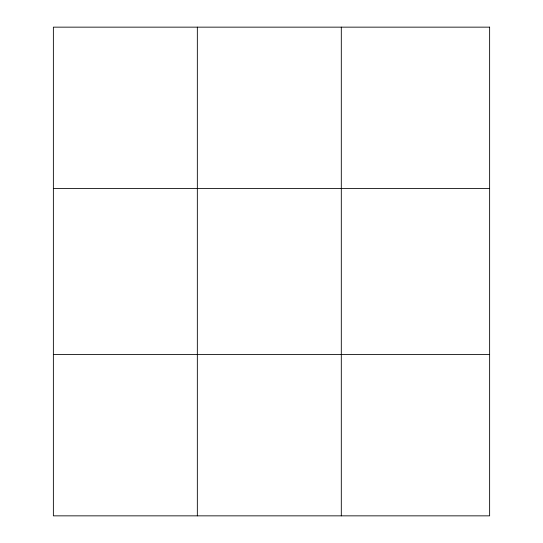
<?xml version="1.0" encoding="UTF-8"?>
<svg xmlns="http://www.w3.org/2000/svg" width="543" height="543" viewBox="0 0 543 543"><rect width="100%" height="100%" fill="white"/><g stroke="black" fill="none" stroke-linecap="round" stroke-linejoin="round"><path stroke-width="0.81" d="M197.34 27.15L197.34 515.85M341.303 27.15L341.303 515.85M53.37 188.421L489.63 188.421M53.37 354.579L489.63 354.579M489.63 27.15L489.63 515.85L53.37 515.85L53.37 27.15L489.63 27.15"/></g></svg>
